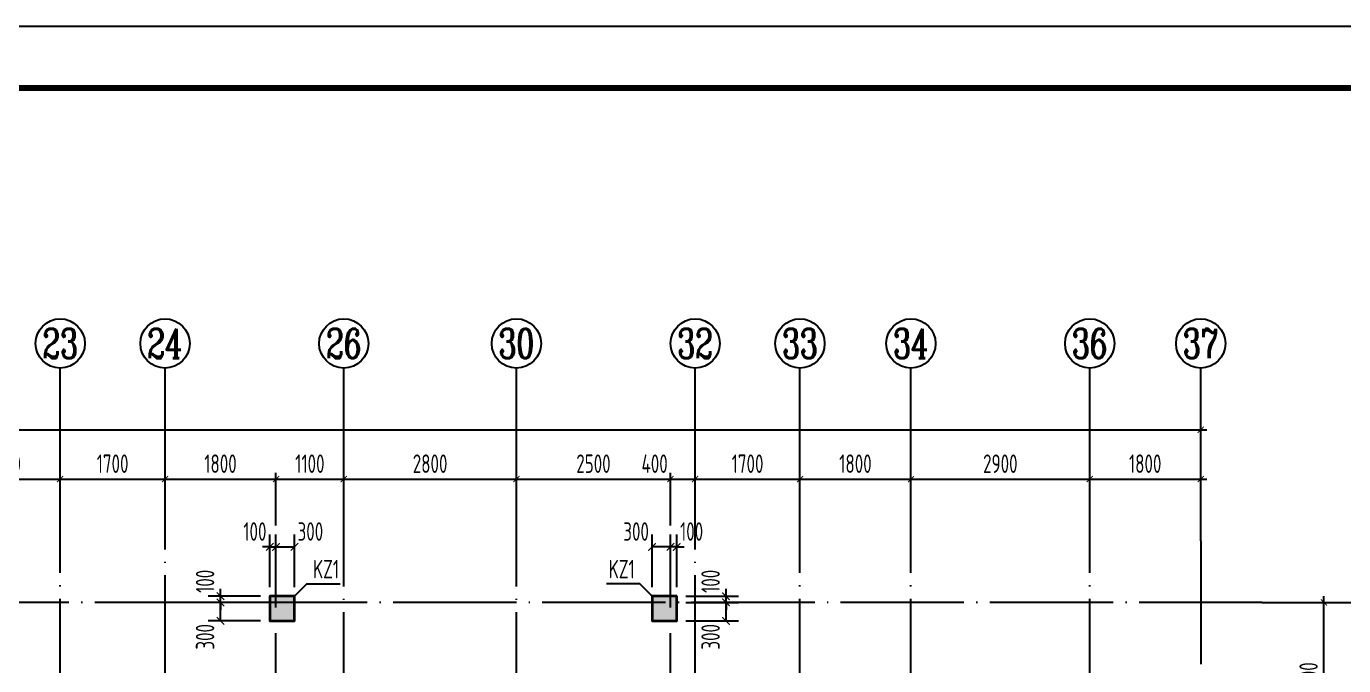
# Model space of a CAD drawing. Extents: x -668857 to 143095, y -247466 to 228182.
# Drawn here: x -296925 to -275557, y 215812 to 226182 of the extents above; entities that cross this region are included whole.
import ezdxf
from ezdxf.enums import TextEntityAlignment as Align

# ---------------------------------------------------------------- set-up
doc = ezdxf.new("R2010")
doc.units = 0
doc.header["$LTSCALE"] = 1000
doc.linetypes.add('DOTE', pattern=[2.42, 2, -0.2, 0.02, -0.2])
doc.layers.get('0').update_dxf_attribs({"linetype": 'CONTINUOUS'})
doc.layers.get('DEFPOINTS').update_dxf_attribs({"linetype": 'CONTINUOUS'})
for name, color, linetype in [('-TK', 7, 'CONTINUOUS'), ('A-AXIS', 1, 'CONTINUOUS'), ('A-DOTE', 10, 'DOTE'), ('AXIS_NUM', 7, 'CONTINUOUS'), ('COLU_DE_TEXT', 7, 'CONTINUOUS'), ('LABEL', 1, 'CONTINUOUS'), ('S-Q墙标注', 3, 'CONTINUOUS'), ('S-X详图填充', 252, 'CONTINUOUS'), ('S-X详图实线', 4, 'CONTINUOUS'), ('S-Y一般标注', 3, 'CONTINUOUS'), ('S-Z柱实线', 6, 'CONTINUOUS')]:
    doc.layers.add(name, color=color, linetype=linetype)
doc.layers.add('PUB_HATCH', color=8, linetype='CONTINUOUS', lineweight=9)
doc.styles.add('TSSD_Axis', font='complex.shx', dxfattribs={"width": 0.7, "bigfont": 'hztxt.shx'})
doc.styles.add('TSSD_DIMENSION', font='Tssdeng.shx', dxfattribs={"width": 0.7, "bigfont": 'tssdchn.shx'})
doc.styles.add('TSSD_REIN', font='tssdeng.shx', dxfattribs={"width": 0.7, "height": 300, "bigfont": 'tssdchn.shx'})
doc.styles.add('结构文字', font='zstxt.shx', dxfattribs={"width": 0.7, "bigfont": 'zshz.shx'})
doc.dimstyles.new('STRUCK', dxfattribs={"dimtxt": 400, "dimasz": 121, "dimexe": 200, "dimexo": 150, "dimgap": 115, "dimtad": 1, "dimdec": 0, "dimdsep": 46, "dimtxsty": '结构文字', "dimblk": 'ARCHTICK', "dimcen": 400, "dimclrd": 3, "dimclre": 3, "dimclrt": 7, "dimadec": 0, "dimazin": 0, "dimtfac": 1, "dimtdec": 0, "dimtix": 1, "dimtmove": 2, "dimatfit": 3, "dimldrblk": '_DIMX', "dimfxl": 0, "dimtolj": 1, "dimtzin": 0, "dimarcsym": 0})
doc.dimstyles.new('TSSD_100_100', dxfattribs={"dimtxt": 300, "dimasz": 100, "dimexe": 100, "dimexo": 250, "dimgap": 100, "dimtad": 1, "dimdec": 0, "dimzin": 0, "dimdsep": 46, "dimtxsty": 'TSSD_DIMENSION', "dimblk": 'ARCHTICK', "dimcen": 0, "dimdle": 100, "dimclrt": 7, "dimadec": 0, "dimazin": 0, "dimtfac": 1, "dimtdec": 0, "dimtix": 1, "dimtmove": 2, "dimatfit": 3, "dimldrblk": 'ARCHTICK', "dimfxl": 0, "dimtolj": 1, "dimtzin": 0, "dimarcsym": 0})

# ---------------------------------------------------------------- blocks, each defined once
blk = doc.blocks.new('A1')
blk.add_lwpolyline([(0, 59400), (0, 0), (84100, 0), (84100, 59400)], close=True)
at = {"const_width": 100}
blk.add_lwpolyline([(2500, 58400), (2500, 1000), (83100, 1000), (83100, 58400)], close=True, dxfattribs=at)
blk = doc.blocks.new('ts_axno')
at = {"color": 0, "linetype": 'ByBlock', "lineweight": -2}
blk.add_circle((0, 0), 0.5, dxfattribs=at)
at = {"color": 0, "linetype": 'ByBlock', "lineweight": -2, "style": 'TSSD_Axis', "width": 0.7}
blk.add_attdef('A', text='', height=0.6, dxfattribs=at).set_placement((0, 0), align=Align.MIDDLE_CENTER)
blk = doc.blocks.new('_ArchTick')
at = {"color": 0, "linetype": 'ByBlock', "const_width": 0.15}
blk.add_lwpolyline([(-0.5, -0.5), (0.5, 0.5)], dxfattribs=at)
blk = doc.blocks.new('*D230')
at = {"layer": 'DEFPOINTS', "color": 0}
for p in [(36100, 22100), (34300, 21100), (36100, 21100)]:
    blk.add_point(p, dxfattribs=at)
at = {"layer": 'S-Y一般标注', "color": 0, "lineweight": -2}
for p, q in [((34200, 22100), (36200, 22100)), ((34300, 21350), (34300, 22200)), ((36100, 21350), (36100, 22200))]:
    blk.add_line(p, q, dxfattribs=at)
at = {"layer": 'S-Y一般标注', "color": 0, "lineweight": -2, "xscale": 100, "yscale": 100, "zscale": 100, "rotation": 180}
blk.add_blockref('_ArchTick', (34300, 22100), dxfattribs=at)
at = {"layer": 'S-Y一般标注', "color": 0, "lineweight": -2, "xscale": 100, "yscale": 100, "zscale": 100}
blk.add_blockref('_ArchTick', (36100, 22100), dxfattribs=at)
at = {"layer": 'S-Y一般标注', "color": 7, "insert": (35200, 22350), "char_height": 300, "attachment_point": 5, "style": 'TSSD_DIMENSION'}
blk.add_mtext('\\A1;1800', dxfattribs=at)
blk = doc.blocks.new('*D231')
at = {"layer": 'DEFPOINTS', "color": 0}
for p in [(37800, 22100), (36100, 21100), (37800, 21100)]:
    blk.add_point(p, dxfattribs=at)
at = {"layer": 'S-Y一般标注', "color": 0, "lineweight": -2}
for p, q in [((36000, 22100), (37900, 22100)), ((36100, 21350), (36100, 22200)), ((37800, 21350), (37800, 22200))]:
    blk.add_line(p, q, dxfattribs=at)
at = {"layer": 'S-Y一般标注', "color": 0, "lineweight": -2, "xscale": 100, "yscale": 100, "zscale": 100, "rotation": 180}
blk.add_blockref('_ArchTick', (36100, 22100), dxfattribs=at)
at = {"layer": 'S-Y一般标注', "color": 0, "lineweight": -2, "xscale": 100, "yscale": 100, "zscale": 100}
blk.add_blockref('_ArchTick', (37800, 22100), dxfattribs=at)
at = {"layer": 'S-Y一般标注', "color": 7, "insert": (36950, 22350), "char_height": 300, "attachment_point": 5, "style": 'TSSD_DIMENSION'}
blk.add_mtext('\\A1;1700', dxfattribs=at)
blk = doc.blocks.new('*D232')
at = {"layer": 'DEFPOINTS', "color": 0}
for p in [(40700, 22100), (39600, 21100), (40700, 21100)]:
    blk.add_point(p, dxfattribs=at)
at = {"layer": 'S-Y一般标注', "color": 0, "lineweight": -2}
for p, q in [((39500, 22100), (40800, 22100)), ((39600, 21350), (39600, 22200)), ((40700, 21350), (40700, 22200))]:
    blk.add_line(p, q, dxfattribs=at)
at = {"layer": 'S-Y一般标注', "color": 0, "lineweight": -2, "xscale": 100, "yscale": 100, "zscale": 100, "rotation": 180}
blk.add_blockref('_ArchTick', (39600, 22100), dxfattribs=at)
at = {"layer": 'S-Y一般标注', "color": 0, "lineweight": -2, "xscale": 100, "yscale": 100, "zscale": 100}
blk.add_blockref('_ArchTick', (40700, 22100), dxfattribs=at)
at = {"layer": 'S-Y一般标注', "color": 7, "insert": (40150, 22350), "char_height": 300, "attachment_point": 5, "style": 'TSSD_DIMENSION'}
blk.add_mtext('\\A1;1100', dxfattribs=at)
blk = doc.blocks.new('*D233')
at = {"layer": 'DEFPOINTS', "color": 0}
for p in [(43500, 22100), (40700, 21100), (43500, 21100)]:
    blk.add_point(p, dxfattribs=at)
at = {"layer": 'S-Y一般标注', "color": 0, "lineweight": -2}
for p, q in [((40600, 22100), (43600, 22100)), ((40700, 21350), (40700, 22200)), ((43500, 21350), (43500, 22200))]:
    blk.add_line(p, q, dxfattribs=at)
at = {"layer": 'S-Y一般标注', "color": 0, "lineweight": -2, "xscale": 100, "yscale": 100, "zscale": 100, "rotation": 180}
blk.add_blockref('_ArchTick', (40700, 22100), dxfattribs=at)
at = {"layer": 'S-Y一般标注', "color": 0, "lineweight": -2, "xscale": 100, "yscale": 100, "zscale": 100}
blk.add_blockref('_ArchTick', (43500, 22100), dxfattribs=at)
at = {"layer": 'S-Y一般标注', "color": 7, "insert": (42100, 22350), "char_height": 300, "attachment_point": 5, "style": 'TSSD_DIMENSION'}
blk.add_mtext('\\A1;2800', dxfattribs=at)
blk = doc.blocks.new('*D234')
at = {"layer": 'DEFPOINTS', "color": 0}
for p in [(46400, 22100), (46000, 21100), (46400, 21100)]:
    blk.add_point(p, dxfattribs=at)
at = {"layer": 'S-Y一般标注', "color": 0, "lineweight": -2}
for p, q in [((45900, 22100), (46500, 22100)), ((46000, 21350), (46000, 22200)), ((46400, 21350), (46400, 22200))]:
    blk.add_line(p, q, dxfattribs=at)
at = {"layer": 'S-Y一般标注', "color": 0, "lineweight": -2, "xscale": 100, "yscale": 100, "zscale": 100, "rotation": 180}
blk.add_blockref('_ArchTick', (46000, 22100), dxfattribs=at)
at = {"layer": 'S-Y一般标注', "color": 0, "lineweight": -2, "xscale": 100, "yscale": 100, "zscale": 100}
blk.add_blockref('_ArchTick', (46400, 22100), dxfattribs=at)
at = {"layer": 'S-Y一般标注', "color": 7, "insert": (45742, 22350), "char_height": 300, "attachment_point": 5, "style": 'TSSD_DIMENSION'}
blk.add_mtext('\\A1;400', dxfattribs=at)
blk = doc.blocks.new('*D235')
at = {"layer": 'DEFPOINTS', "color": 0}
for p in [(48100, 22100), (46400, 21100), (48100, 21100)]:
    blk.add_point(p, dxfattribs=at)
at = {"layer": 'S-Y一般标注', "color": 0, "lineweight": -2}
for p, q in [((46300, 22100), (48200, 22100)), ((46400, 21350), (46400, 22200)), ((48100, 21350), (48100, 22200))]:
    blk.add_line(p, q, dxfattribs=at)
at = {"layer": 'S-Y一般标注', "color": 0, "lineweight": -2, "xscale": 100, "yscale": 100, "zscale": 100, "rotation": 180}
blk.add_blockref('_ArchTick', (46400, 22100), dxfattribs=at)
at = {"layer": 'S-Y一般标注', "color": 0, "lineweight": -2, "xscale": 100, "yscale": 100, "zscale": 100}
blk.add_blockref('_ArchTick', (48100, 22100), dxfattribs=at)
at = {"layer": 'S-Y一般标注', "color": 7, "insert": (47250, 22350), "char_height": 300, "attachment_point": 5, "style": 'TSSD_DIMENSION'}
blk.add_mtext('\\A1;1700', dxfattribs=at)
blk = doc.blocks.new('*D236')
at = {"layer": 'DEFPOINTS', "color": 0}
for p in [(49900, 22100), (48100, 21100), (49900, 21100)]:
    blk.add_point(p, dxfattribs=at)
at = {"layer": 'S-Y一般标注', "color": 0, "lineweight": -2}
for p, q in [((48000, 22100), (50000, 22100)), ((48100, 21350), (48100, 22200)), ((49900, 21350), (49900, 22200))]:
    blk.add_line(p, q, dxfattribs=at)
at = {"layer": 'S-Y一般标注', "color": 0, "lineweight": -2, "xscale": 100, "yscale": 100, "zscale": 100, "rotation": 180}
blk.add_blockref('_ArchTick', (48100, 22100), dxfattribs=at)
at = {"layer": 'S-Y一般标注', "color": 0, "lineweight": -2, "xscale": 100, "yscale": 100, "zscale": 100}
blk.add_blockref('_ArchTick', (49900, 22100), dxfattribs=at)
at = {"layer": 'S-Y一般标注', "color": 7, "insert": (49000, 22350), "char_height": 300, "attachment_point": 5, "style": 'TSSD_DIMENSION'}
blk.add_mtext('\\A1;1800', dxfattribs=at)
blk = doc.blocks.new('*D237')
at = {"layer": 'DEFPOINTS', "color": 0}
for p in [(52800, 22100), (49900, 21100), (52800, 21100)]:
    blk.add_point(p, dxfattribs=at)
at = {"layer": 'S-Y一般标注', "color": 0, "lineweight": -2}
for p, q in [((49800, 22100), (52900, 22100)), ((49900, 21350), (49900, 22200)), ((52800, 21350), (52800, 22200))]:
    blk.add_line(p, q, dxfattribs=at)
at = {"layer": 'S-Y一般标注', "color": 0, "lineweight": -2, "xscale": 100, "yscale": 100, "zscale": 100, "rotation": 180}
blk.add_blockref('_ArchTick', (49900, 22100), dxfattribs=at)
at = {"layer": 'S-Y一般标注', "color": 0, "lineweight": -2, "xscale": 100, "yscale": 100, "zscale": 100}
blk.add_blockref('_ArchTick', (52800, 22100), dxfattribs=at)
at = {"layer": 'S-Y一般标注', "color": 7, "insert": (51350, 22350), "char_height": 300, "attachment_point": 5, "style": 'TSSD_DIMENSION'}
blk.add_mtext('\\A1;2900', dxfattribs=at)
blk = doc.blocks.new('*D238')
at = {"layer": 'DEFPOINTS', "color": 0}
for p in [(54600, 22100), (52800, 21100), (54600, 21100)]:
    blk.add_point(p, dxfattribs=at)
at = {"layer": 'S-Y一般标注', "color": 0, "lineweight": -2}
for p, q in [((52700, 22100), (54700, 22100)), ((52800, 21350), (52800, 22200)), ((54600, 21350), (54600, 22200))]:
    blk.add_line(p, q, dxfattribs=at)
at = {"layer": 'S-Y一般标注', "color": 0, "lineweight": -2, "xscale": 100, "yscale": 100, "zscale": 100, "rotation": 180}
blk.add_blockref('_ArchTick', (52800, 22100), dxfattribs=at)
at = {"layer": 'S-Y一般标注', "color": 0, "lineweight": -2, "xscale": 100, "yscale": 100, "zscale": 100}
blk.add_blockref('_ArchTick', (54600, 22100), dxfattribs=at)
at = {"layer": 'S-Y一般标注', "color": 7, "insert": (53700, 22350), "char_height": 300, "attachment_point": 5, "style": 'TSSD_DIMENSION'}
blk.add_mtext('\\A1;1800', dxfattribs=at)
blk = doc.blocks.new('*D239')
at = {"layer": 'DEFPOINTS', "color": 0}
for p in [(54600, 22900), (4600, 21100), (54600, 21100)]:
    blk.add_point(p, dxfattribs=at)
at = {"layer": 'S-Y一般标注', "color": 0, "lineweight": -2}
for p, q in [((4500, 22900), (54700, 22900)), ((4600, 21350), (4600, 23000)), ((54600, 21350), (54600, 23000))]:
    blk.add_line(p, q, dxfattribs=at)
at = {"layer": 'S-Y一般标注', "color": 0, "lineweight": -2, "xscale": 100, "yscale": 100, "zscale": 100, "rotation": 180}
blk.add_blockref('_ArchTick', (4600, 22900), dxfattribs=at)
at = {"layer": 'S-Y一般标注', "color": 0, "lineweight": -2, "xscale": 100, "yscale": 100, "zscale": 100}
blk.add_blockref('_ArchTick', (54600, 22900), dxfattribs=at)
at = {"layer": 'S-Y一般标注', "color": 7, "insert": (29600, 23150), "char_height": 300, "attachment_point": 5, "style": 'TSSD_DIMENSION'}
blk.add_mtext('\\A1;50000', dxfattribs=at)
blk = doc.blocks.new('*D254')
at = {"layer": 'DEFPOINTS', "color": 0}
for p in [(39600, 22100), (37800, 21100), (39600, 21100)]:
    blk.add_point(p, dxfattribs=at)
at = {"layer": 'S-Y一般标注', "color": 0, "lineweight": -2}
for p, q in [((37700, 22100), (39700, 22100)), ((37800, 21350), (37800, 22200)), ((39600, 21350), (39600, 22200))]:
    blk.add_line(p, q, dxfattribs=at)
at = {"layer": 'S-Y一般标注', "color": 0, "lineweight": -2, "xscale": 100, "yscale": 100, "zscale": 100, "rotation": 180}
blk.add_blockref('_ArchTick', (37800, 22100), dxfattribs=at)
at = {"layer": 'S-Y一般标注', "color": 0, "lineweight": -2, "xscale": 100, "yscale": 100, "zscale": 100}
blk.add_blockref('_ArchTick', (39600, 22100), dxfattribs=at)
at = {"layer": 'S-Y一般标注', "color": 7, "insert": (38700, 22350), "char_height": 300, "attachment_point": 5, "style": 'TSSD_DIMENSION'}
blk.add_mtext('\\A1;1800', dxfattribs=at)
blk = doc.blocks.new('*D255')
at = {"layer": 'DEFPOINTS', "color": 0}
for p in [(46000, 22100), (43500, 21100), (46000, 21100)]:
    blk.add_point(p, dxfattribs=at)
at = {"layer": 'S-Y一般标注', "color": 0, "lineweight": -2}
for p, q in [((43400, 22100), (46100, 22100)), ((43500, 21350), (43500, 22200)), ((46000, 21350), (46000, 22200))]:
    blk.add_line(p, q, dxfattribs=at)
at = {"layer": 'S-Y一般标注', "color": 0, "lineweight": -2, "xscale": 100, "yscale": 100, "zscale": 100, "rotation": 180}
blk.add_blockref('_ArchTick', (43500, 22100), dxfattribs=at)
at = {"layer": 'S-Y一般标注', "color": 0, "lineweight": -2, "xscale": 100, "yscale": 100, "zscale": 100}
blk.add_blockref('_ArchTick', (46000, 22100), dxfattribs=at)
at = {"layer": 'S-Y一般标注', "color": 7, "insert": (44750, 22350), "char_height": 300, "attachment_point": 5, "style": 'TSSD_DIMENSION'}
blk.add_mtext('\\A1;2500', dxfattribs=at)
blk = doc.blocks.new('*D275')
at = {"layer": 'DEFPOINTS', "color": 0}
for p in [(55600, 20100), (57400, 20100), (55600, 4600)]:
    blk.add_point(p, dxfattribs=at)
at = {"layer": 'S-Y一般标注', "color": 0, "lineweight": -2}
for p, q in [((55850, 20100), (57500, 20100)), ((57400, 4500), (57400, 20200)), ((55850, 4600), (57500, 4600))]:
    blk.add_line(p, q, dxfattribs=at)
at = {"layer": 'S-Y一般标注', "color": 0, "lineweight": -2, "xscale": 100, "yscale": 100, "zscale": 100}
for p, rotation in [((57400, 20100), 90), ((57400, 4600), 270)]:
    blk.add_blockref('_ArchTick', p, dxfattribs=dict(at, rotation=rotation))
at = {"layer": 'S-Y一般标注', "color": 7, "insert": (57150, 12350), "char_height": 300, "attachment_point": 5, "rotation": 90, "style": 'TSSD_DIMENSION'}
blk.add_mtext('\\A1;15500', dxfattribs=at)
blk = doc.blocks.new('*D278')
at = {"layer": 'DEFPOINTS', "color": 0}
for p in [(55600, 20100), (56600, 20100), (55600, 17600)]:
    blk.add_point(p, dxfattribs=at)
at = {"layer": 'S-Y一般标注', "color": 0, "lineweight": -2}
for p, q in [((55850, 20100), (56700, 20100)), ((56600, 17500), (56600, 20200)), ((55850, 17600), (56700, 17600))]:
    blk.add_line(p, q, dxfattribs=at)
at = {"layer": 'S-Y一般标注', "color": 0, "lineweight": -2, "xscale": 100, "yscale": 100, "zscale": 100}
for p, rotation in [((56600, 20100), 90), ((56600, 17600), 270)]:
    blk.add_blockref('_ArchTick', p, dxfattribs=dict(at, rotation=rotation))
at = {"layer": 'S-Y一般标注', "color": 7, "insert": (56350, 18850), "char_height": 300, "attachment_point": 5, "rotation": 90, "style": 'TSSD_DIMENSION'}
blk.add_mtext('\\A1;2500', dxfattribs=at)
blk = doc.blocks.new('*D832')
at = {"layer": 'DEFPOINTS', "color": 0}
for p in [(-286376, 216938), (-285576, 216938), (-286376, 216838)]:
    blk.add_point(p, dxfattribs=at)
at = {"layer": 'S-Q墙标注', "color": 3, "lineweight": -2}
for p, q in [((-286226, 216938), (-285376, 216938)), ((-285576, 216938), (-285576, 217059)), ((-285576, 216838), (-285576, 216938)), ((-286226, 216838), (-285376, 216838)), ((-285576, 216838), (-285576, 216717))]:
    blk.add_line(p, q, dxfattribs=at)
at = {"layer": 'S-Q墙标注', "color": 3, "lineweight": -2, "xscale": 121, "yscale": 121, "zscale": 121}
for p, rotation in [((-285576, 216938), 270), ((-285576, 216838), 90)]:
    blk.add_blockref('_ArchTick', p, dxfattribs=dict(at, rotation=rotation))
at = {"layer": 'S-Q墙标注', "color": 7, "insert": (-285826, 217180), "char_height": 300, "attachment_point": 5, "rotation": 90, "style": 'TSSD_REIN'}
blk.add_mtext('\\A1;100', dxfattribs=at)
blk = doc.blocks.new('_DIMX')
blk.add_line((-150, 0), (150, 0))
at = {"const_width": 50}
blk.add_lwpolyline([(-70, -70), (70, 70)], dxfattribs=at)
blk = doc.blocks.new('*D833')
at = {"layer": 'DEFPOINTS', "color": 0}
for p in [(-286376, 216838), (-285576, 216838), (-286376, 216538)]:
    blk.add_point(p, dxfattribs=at)
at = {"layer": 'S-Q墙标注', "color": 3, "lineweight": -2}
for p, q in [((-286226, 216838), (-285376, 216838)), ((-285576, 216538), (-285576, 216838)), ((-286226, 216538), (-285376, 216538))]:
    blk.add_line(p, q, dxfattribs=at)
at = {"layer": 'S-Q墙标注', "color": 3, "lineweight": -2, "xscale": 121, "yscale": 121, "zscale": 121}
for p, rotation in [((-285576, 216838), 90), ((-285576, 216538), 270)]:
    blk.add_blockref('_ArchTick', p, dxfattribs=dict(at, rotation=rotation))
at = {"layer": 'S-Q墙标注', "color": 7, "insert": (-285826, 216280), "char_height": 300, "attachment_point": 5, "rotation": 90, "style": 'TSSD_REIN'}
blk.add_mtext('\\A1;300', dxfattribs=at)
blk = doc.blocks.new('*D836')
at = {"layer": 'DEFPOINTS', "color": 0}
for p in [(-286776, 217738), (-286776, 216938), (-286476, 216938)]:
    blk.add_point(p, dxfattribs=at)
at = {"layer": 'S-Q墙标注', "color": 3, "lineweight": -2}
for p, q in [((-286776, 217088), (-286776, 217938)), ((-286476, 217088), (-286476, 217938)), ((-286476, 217738), (-286776, 217738))]:
    blk.add_line(p, q, dxfattribs=at)
at = {"layer": 'S-Q墙标注', "color": 3, "lineweight": -2, "xscale": 121, "yscale": 121, "zscale": 121, "rotation": 180}
blk.add_blockref('_ArchTick', (-286776, 217738), dxfattribs=at)
at = {"layer": 'S-Q墙标注', "color": 3, "lineweight": -2, "xscale": 121, "yscale": 121, "zscale": 121}
blk.add_blockref('_ArchTick', (-286476, 217738), dxfattribs=at)
at = {"layer": 'S-Q墙标注', "color": 7, "insert": (-287034, 217988), "char_height": 300, "attachment_point": 5, "style": 'TSSD_REIN'}
blk.add_mtext('\\A1;300', dxfattribs=at)
blk = doc.blocks.new('*D838')
at = {"layer": 'DEFPOINTS', "color": 0}
for p in [(-293776, 216938), (-292976, 216938), (-292976, 216838)]:
    blk.add_point(p, dxfattribs=at)
at = {"layer": 'S-Q墙标注', "color": 3, "lineweight": -2}
for p, q in [((-293126, 216938), (-293976, 216938)), ((-293776, 216938), (-293776, 217059)), ((-293776, 216838), (-293776, 216938)), ((-293126, 216838), (-293976, 216838)), ((-293776, 216838), (-293776, 216717))]:
    blk.add_line(p, q, dxfattribs=at)
at = {"layer": 'S-Q墙标注', "color": 3, "lineweight": -2, "xscale": 121, "yscale": 121, "zscale": 121}
for p, rotation in [((-293776, 216938), 270), ((-293776, 216838), 90)]:
    blk.add_blockref('_ArchTick', p, dxfattribs=dict(at, rotation=rotation))
at = {"layer": 'S-Q墙标注', "color": 7, "insert": (-294026, 217180), "char_height": 300, "attachment_point": 5, "rotation": 90, "style": 'TSSD_REIN'}
blk.add_mtext('\\A1;100', dxfattribs=at)
blk = doc.blocks.new('*D839')
at = {"layer": 'DEFPOINTS', "color": 0}
for p in [(-293776, 216838), (-292976, 216838), (-292976, 216538)]:
    blk.add_point(p, dxfattribs=at)
at = {"layer": 'S-Q墙标注', "color": 3, "lineweight": -2}
for p, q in [((-293126, 216838), (-293976, 216838)), ((-293776, 216538), (-293776, 216838)), ((-293126, 216538), (-293976, 216538))]:
    blk.add_line(p, q, dxfattribs=at)
at = {"layer": 'S-Q墙标注', "color": 3, "lineweight": -2, "xscale": 121, "yscale": 121, "zscale": 121}
for p, rotation in [((-293776, 216838), 90), ((-293776, 216538), 270)]:
    blk.add_blockref('_ArchTick', p, dxfattribs=dict(at, rotation=rotation))
at = {"layer": 'S-Q墙标注', "color": 7, "insert": (-294026, 216280), "char_height": 300, "attachment_point": 5, "rotation": 90, "style": 'TSSD_REIN'}
blk.add_mtext('\\A1;300', dxfattribs=at)
blk = doc.blocks.new('*D842')
at = {"layer": 'DEFPOINTS', "color": 0}
for p in [(-292576, 217738), (-292876, 216938), (-292576, 216938)]:
    blk.add_point(p, dxfattribs=at)
at = {"layer": 'S-Q墙标注', "color": 3, "lineweight": -2}
for p, q in [((-292876, 217088), (-292876, 217938)), ((-292576, 217088), (-292576, 217938)), ((-292876, 217738), (-292576, 217738))]:
    blk.add_line(p, q, dxfattribs=at)
at = {"layer": 'S-Q墙标注', "color": 3, "lineweight": -2, "xscale": 121, "yscale": 121, "zscale": 121, "rotation": 180}
blk.add_blockref('_ArchTick', (-292876, 217738), dxfattribs=at)
at = {"layer": 'S-Q墙标注', "color": 3, "lineweight": -2, "xscale": 121, "yscale": 121, "zscale": 121}
blk.add_blockref('_ArchTick', (-292576, 217738), dxfattribs=at)
at = {"layer": 'S-Q墙标注', "color": 7, "insert": (-292318, 217988), "char_height": 300, "attachment_point": 5, "style": 'TSSD_REIN'}
blk.add_mtext('\\A1;300', dxfattribs=at)
blk = doc.blocks.new('A$C028C60F5')
at = {"color": 6}
blk.add_lwpolyline([(400, 0), (0, 0), (0, -400), (400, -400)], close=True, dxfattribs=at)
at = {"layer": 'PUB_HATCH'}
blk.add_solid([(0, -400), (400, -400), (0, 0), (400, 0)], dxfattribs=at)
blk = doc.blocks.new('A$C3EFA6995')
for p in [(9700, 100), (9700, -2400), (15900, -2400)]:
    blk.add_blockref('A$C028C60F5', p)
at = {"xscale": -1}
blk.add_blockref('A$C028C60F5', (16300, 100), dxfattribs=at)
blk = doc.blocks.new('*D879')
at = {"layer": 'DEFPOINTS', "color": 0}
for p in [(-292876, 217738), (-292976, 216938), (-292876, 216938)]:
    blk.add_point(p, dxfattribs=at)
at = {"layer": 'S-Q墙标注', "color": 3, "lineweight": -2}
for p, q in [((-292976, 217088), (-292976, 217938)), ((-292876, 217088), (-292876, 217938)), ((-292976, 217738), (-293097, 217738)), ((-292976, 217738), (-292876, 217738)), ((-292876, 217738), (-292755, 217738))]:
    blk.add_line(p, q, dxfattribs=at)
at = {"layer": 'S-Q墙标注', "color": 3, "lineweight": -2, "xscale": 121, "yscale": 121, "zscale": 121}
blk.add_blockref('_ArchTick', (-292976, 217738), dxfattribs=at)
at = {"layer": 'S-Q墙标注', "color": 3, "lineweight": -2, "xscale": 121, "yscale": 121, "zscale": 121, "rotation": 180}
blk.add_blockref('_ArchTick', (-292876, 217738), dxfattribs=at)
at = {"layer": 'S-Q墙标注', "color": 7, "insert": (-293218, 217988), "char_height": 300, "attachment_point": 5, "style": 'TSSD_REIN'}
blk.add_mtext('\\A1;100', dxfattribs=at)
blk = doc.blocks.new('*D881')
at = {"layer": 'DEFPOINTS', "color": 0}
for p in [(-286476, 217738), (-286476, 216938), (-286376, 216938)]:
    blk.add_point(p, dxfattribs=at)
at = {"layer": 'S-Q墙标注', "color": 3, "lineweight": -2}
for p, q in [((-286476, 217088), (-286476, 217938)), ((-286376, 217088), (-286376, 217938)), ((-286476, 217738), (-286597, 217738)), ((-286376, 217738), (-286476, 217738)), ((-286376, 217738), (-286255, 217738))]:
    blk.add_line(p, q, dxfattribs=at)
at = {"layer": 'S-Q墙标注', "color": 3, "lineweight": -2, "xscale": 121, "yscale": 121, "zscale": 121}
blk.add_blockref('_ArchTick', (-286476, 217738), dxfattribs=at)
at = {"layer": 'S-Q墙标注', "color": 3, "lineweight": -2, "xscale": 121, "yscale": 121, "zscale": 121, "rotation": 180}
blk.add_blockref('_ArchTick', (-286376, 217738), dxfattribs=at)
at = {"layer": 'S-Q墙标注', "color": 7, "insert": (-286134, 217988), "char_height": 300, "attachment_point": 5, "style": 'TSSD_REIN'}
blk.add_mtext('\\A1;100', dxfattribs=at)
blk = doc.blocks.new('20210726.16350016')
at = {"layer": 'A-AXIS'}
for p, q in [((36100, 21100), (36100, 23900)), ((37800, 21100), (37800, 23900)), ((40700, 21100), (40700, 23900)), ((43500, 21100), (43500, 23900)), ((46400, 21100), (46400, 23900)), ((48100, 21100), (48100, 23900)), ((49900, 21100), (49900, 23900)), ((52800, 21100), (52800, 23900)), ((54600, 21100), (54600, 23900)), ((55600, 20100), (58400, 20100))]:
    blk.add_line(p, q, dxfattribs=at)
at = {"layer": 'A-DOTE'}
for p, q in [((36100, 10900), (36100, 21100)), ((37800, 13700), (37800, 21100)), ((39600, 17600), (39600, 21100)), ((40700, 13100.3), (40700, 21100)), ((43500, 13100.3), (43500, 21100)), ((46000, 17600), (46000, 21100)), ((46400, 13700), (46400, 21100)), ((48100, 10900), (48100, 21100)), ((49900, 10900), (49900, 21100)), ((52800, 10900), (52800, 21100)), ((54600, 21100), (54600, 3600)), ((55600, 20100), (3600, 20100))]:
    blk.add_line(p, q, dxfattribs=at)
at = {"layer": 'A-AXIS'}
ref = blk.add_blockref('ts_axno', (36100, 24300), dxfattribs=dict(at, xscale=800, yscale=800, zscale=800))
ref.add_attrib('15', '23', dxfattribs={"layer": 'AXIS_NUM', "height": 480, "style": 'TSSD_Axis', "width": 0.7}).set_placement((36100, 24300), align=Align.MIDDLE_CENTER)
ref = blk.add_blockref('ts_axno', (37800, 24300), dxfattribs=dict(at, xscale=800, yscale=800, zscale=800))
ref.add_attrib('16', '24', dxfattribs={"layer": 'AXIS_NUM', "height": 480, "style": 'TSSD_Axis', "width": 0.7}).set_placement((37800, 24300), align=Align.MIDDLE_CENTER)
ref = blk.add_blockref('ts_axno', (40700, 24300), dxfattribs=dict(at, xscale=800, yscale=800, zscale=800))
ref.add_attrib('17', '26', dxfattribs={"layer": 'AXIS_NUM', "height": 480, "style": 'TSSD_Axis', "width": 0.7}).set_placement((40700, 24300), align=Align.MIDDLE_CENTER)
ref = blk.add_blockref('ts_axno', (43500, 24300), dxfattribs=dict(at, xscale=800, yscale=800, zscale=800))
ref.add_attrib('18', '30', dxfattribs={"layer": 'AXIS_NUM', "height": 480, "style": 'TSSD_Axis', "width": 0.7}).set_placement((43500, 24300), align=Align.MIDDLE_CENTER)
ref = blk.add_blockref('ts_axno', (46400, 24300), dxfattribs=dict(at, xscale=800, yscale=800, zscale=800))
ref.add_attrib('19', '32', dxfattribs={"layer": 'AXIS_NUM', "height": 480, "style": 'TSSD_Axis', "width": 0.7}).set_placement((46400, 24300), align=Align.MIDDLE_CENTER)
ref = blk.add_blockref('ts_axno', (48100, 24300), dxfattribs=dict(at, xscale=800, yscale=800, zscale=800))
ref.add_attrib('20', '33', dxfattribs={"layer": 'AXIS_NUM', "height": 480, "style": 'TSSD_Axis', "width": 0.7}).set_placement((48100, 24300), align=Align.MIDDLE_CENTER)
ref = blk.add_blockref('ts_axno', (49900, 24300), dxfattribs=dict(at, xscale=800, yscale=800, zscale=800))
ref.add_attrib('21', '34', dxfattribs={"layer": 'AXIS_NUM', "height": 480, "style": 'TSSD_Axis', "width": 0.7}).set_placement((49900, 24300), align=Align.MIDDLE_CENTER)
ref = blk.add_blockref('ts_axno', (52800, 24300), dxfattribs=dict(at, xscale=800, yscale=800, zscale=800))
ref.add_attrib('22', '36', dxfattribs={"layer": 'AXIS_NUM', "height": 480, "style": 'TSSD_Axis', "width": 0.7}).set_placement((52800, 24300), align=Align.MIDDLE_CENTER)
ref = blk.add_blockref('ts_axno', (54600, 24300), dxfattribs=dict(at, xscale=800, yscale=800, zscale=800))
ref.add_attrib('23', '37', dxfattribs={"layer": 'AXIS_NUM', "height": 480, "style": 'TSSD_Axis', "width": 0.7}).set_placement((54600, 24300), align=Align.MIDDLE_CENTER)
at = {"layer": 'S-Y一般标注'}
for base, p1, p2, picture, middle in [((54600, 22900), (4600, 21100), (54600, 21100), '*D239', (29600, 23150)), ((36100, 22100), (34300, 21100), (36100, 21100), '*D230', (35200, 22350)), ((37800, 22100), (36100, 21100), (37800, 21100), '*D231', (36950, 22350)), ((39600, 22100), (37800, 21100), (39600, 21100), '*D254', (38700, 22350)), ((40700, 22100), (39600, 21100), (40700, 21100), '*D232', (40150, 22350)), ((43500, 22100), (40700, 21100), (43500, 21100), '*D233', (42100, 22350)), ((46000, 22100), (43500, 21100), (46000, 21100), '*D255', (44750, 22350)), ((48100, 22100), (46400, 21100), (48100, 21100), '*D235', (47250, 22350)), ((49900, 22100), (48100, 21100), (49900, 21100), '*D236', (49000, 22350)), ((52800, 22100), (49900, 21100), (52800, 21100), '*D237', (51350, 22350)), ((54600, 22100), (52800, 21100), (54600, 21100), '*D238', (53700, 22350))]:
    dim = blk.add_linear_dim(base=base, p1=p1, p2=p2, dimstyle='TSSD_100_100', dxfattribs=at)
    dim.commit()
    dim.dimension.update_dxf_attribs({"geometry": picture, "text_midpoint": middle})
dim = blk.add_linear_dim(base=(46400, 22100), p1=(46000, 21100), p2=(46400, 21100), dimstyle='TSSD_100_100', dxfattribs=at)
dim.commit()
dim.dimension.update_dxf_attribs({"geometry": '*D234', "text_midpoint": (45741.9, 22350), "dimtype": 160})
for base, p1, picture, middle in [((57400, 20100), (55600, 4600), '*D275', (57150, 12350)), ((56600, 20100), (55600, 17600), '*D278', (56350, 18850))]:
    dim = blk.add_linear_dim(base=base, p1=p1, p2=(55600, 20100), angle=90, dimstyle='TSSD_100_100', dxfattribs=at)
    dim.commit()
    dim.dimension.update_dxf_attribs({"geometry": picture, "text_midpoint": middle})

msp = doc.modelspace()

# ---------------------------------------------------------------- hatches: boundary and pattern name
at = {"layer": 'S-X详图填充'}
h = msp.add_hatch(color=256, dxfattribs=at)
h.dxf.hatch_style = 1
h.paths.add_polyline_path([(-292976.14, 216938.25), (-292576.14, 216938.25), (-292576.14, 216538.25), (-292976.14, 216538.25)])
h = msp.add_hatch(color=256, dxfattribs=at)
h.dxf.hatch_style = 1
h.paths.add_polyline_path([(-286776.13, 216938.27), (-286376.13, 216938.27), (-286376.13, 216538.27), (-286776.13, 216538.27)])

# ---------------------------------------------------------------- linework, layer by layer
at = {"layer": 'LABEL'}
for points in [[(-292576.12, 216938.25), (-292376.12, 217138.25), (-291837.17, 217138.25)], [(-286776.13, 216938.27), (-286976.13, 217138.27), (-287515.08, 217138.27)]]:
    msp.add_lwpolyline(points, dxfattribs=at)
at = {"layer": 'S-X详图实线'}
for points in [[(-292976.14, 216938.25), (-292576.14, 216938.25), (-292576.14, 216538.25), (-292976.14, 216538.25), (-292976.14, 216938.25)], [(-286776.13, 216938.27), (-286376.13, 216938.27), (-286376.13, 216538.27), (-286776.13, 216538.27), (-286776.13, 216938.27)]]:
    msp.add_lwpolyline(points, close=True, dxfattribs=at)
at = {"layer": 'S-Z柱实线', "lineweight": 35}
for points in [[(-292576.14, 216938.22), (-292976.14, 216938.22), (-292976.14, 216538.22), (-292576.14, 216538.22)], [(-286376.13, 216938.25), (-286776.13, 216938.25), (-286776.13, 216538.25), (-286376.13, 216538.25)]]:
    msp.add_lwpolyline(points, close=True, dxfattribs=at)

# ---------------------------------------------------------------- block references
at = {"layer": '-TK'}
msp.add_blockref('A1', (-341718.52, 166782.28), dxfattribs=at)
at = {"xscale": -1}
msp.add_blockref('A$C3EFA6995', (-276676.13, 216838.22), dxfattribs=at)
at = {"layer": 'A-DOTE'}
msp.add_blockref('20210726.16350016', (-332476.13, 196738.18), dxfattribs=at)

# ---------------------------------------------------------------- texts
at = {"layer": 'COLU_DE_TEXT', "style": 'TSSD_REIN', "width": 0.7}
for p in [(-292276.12, 217138.25), (-287479.98, 217138.27)]:
    msp.add_text('KZ1', height=300, dxfattribs=at).set_placement(p, align=Align.BOTTOM_LEFT)

# ---------------------------------------------------------------- dimensions: what is measured, and where the dimension line sits
at = {"layer": 'S-Q墙标注'}
for base, p1, p2, picture, middle in [((-292876.13, 217738.23), (-292976.12, 216938.23), (-292876.13, 216938.23), '*D879', (-293218.04, 217988.23)), ((-292576.14, 217738.23), (-292876.13, 216938.23), (-292576.14, 216938.22), '*D842', (-292318.07, 217988.23))]:
    dim = msp.add_linear_dim(base=base, p1=p1, p2=p2, dimstyle='STRUCK', override={"dimtxt": 300, "dimgap": 100, "dimtxsty": 'TSSD_REIN'}, dxfattribs=at)
    dim.commit()
    dim.dimension.update_dxf_attribs({"geometry": picture, "text_midpoint": middle, "dimtype": 160})
for base, p1, p2, angle, picture, middle in [((-286776.13, 217738.25), (-286476.13, 216938.25), (-286776.13, 216938.27), 180, '*D836', (-287034.21, 217988.25)), ((-286476.13, 217738.25), (-286376.13, 216938.25), (-286476.13, 216938.25), 180, '*D881', (-286134.21, 217988.25)), ((-293776.12, 216938.23), (-292976.12, 216838.23), (-292976.12, 216938.23), 90, '*D838', (-294026.12, 217180.15)), ((-285576.13, 216938.25), (-286376.13, 216838.25), (-286376.13, 216938.25), 90, '*D832', (-285826.13, 217180.18)), ((-293776.12, 216838.23), (-292976.14, 216538.25), (-292976.12, 216838.23), 90, '*D839', (-294026.12, 216280.17)), ((-285576.13, 216838.25), (-286376.13, 216538.25), (-286376.13, 216838.25), 90, '*D833', (-285826.13, 216280.17))]:
    dim = msp.add_linear_dim(base=base, p1=p1, p2=p2, angle=angle, dimstyle='STRUCK', override={"dimtxt": 300, "dimgap": 100, "dimtxsty": 'TSSD_REIN'}, dxfattribs=at)
    dim.commit()
    dim.dimension.update_dxf_attribs({"geometry": picture, "text_midpoint": middle, "dimtype": 160})

doc.saveas('drawing.dxf')
